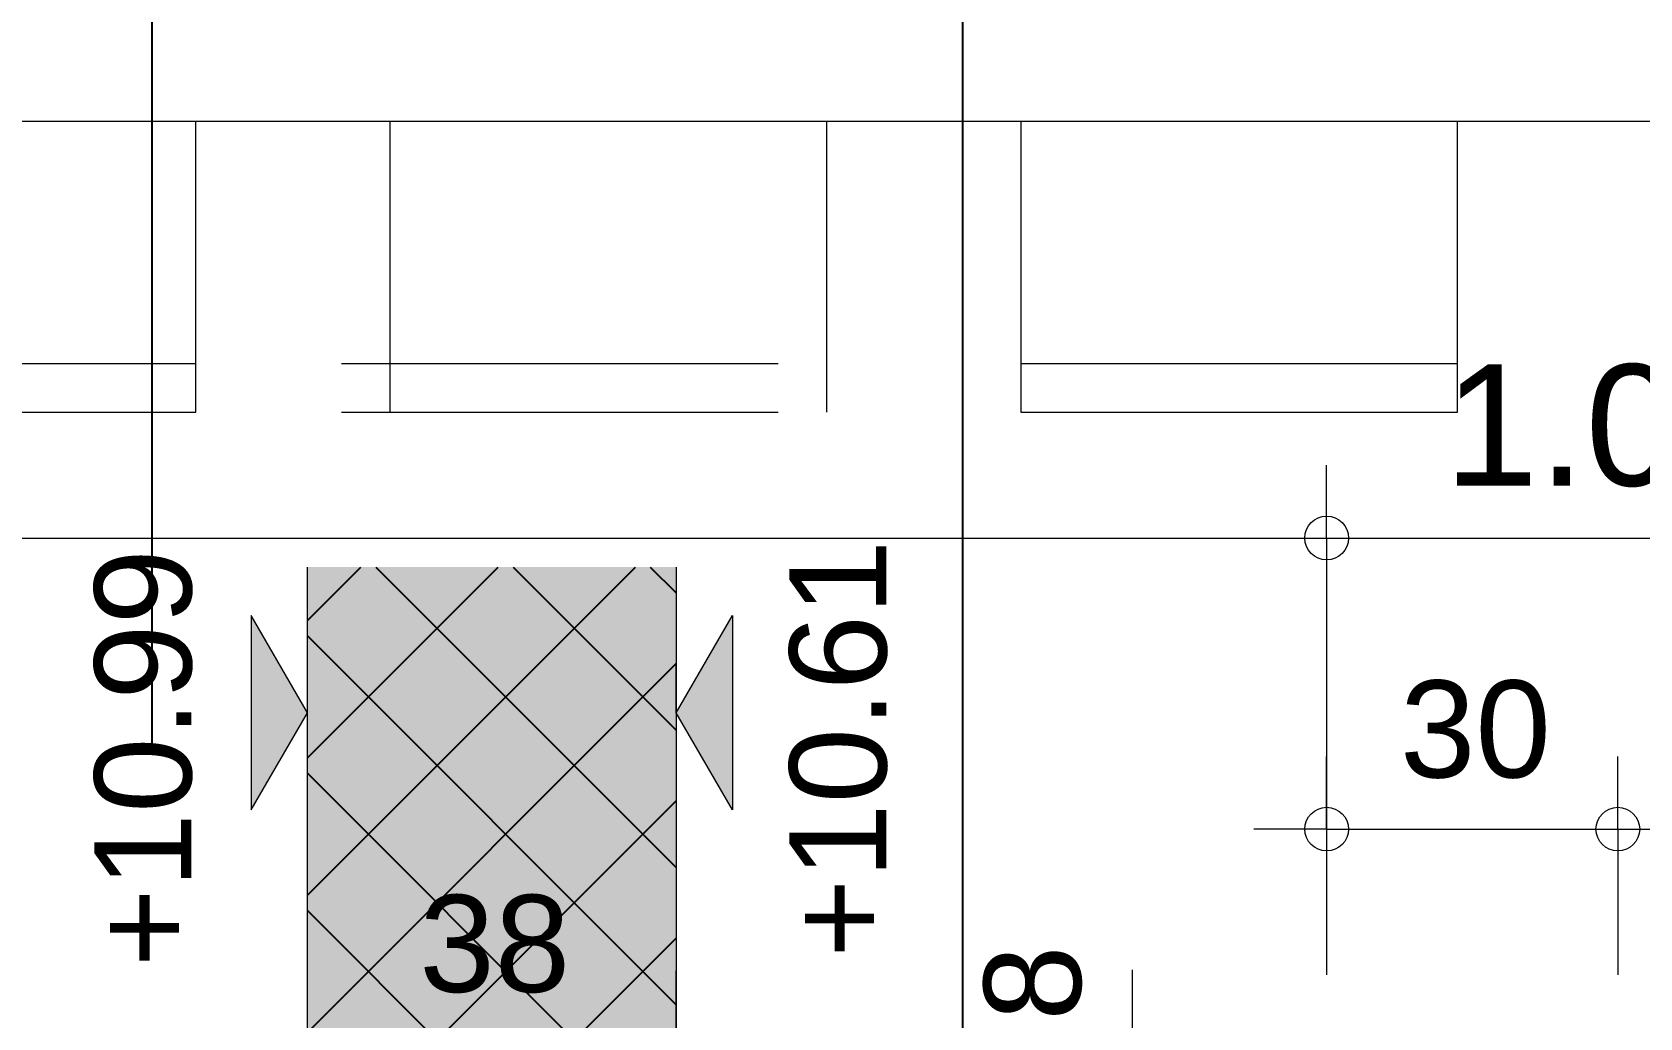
# Model space of a CAD drawing. Header units: metres. Extents: x 0.003 to 0.843, y 0.003 to 0.597.
# Drawn here: x 0.42919 to 0.46231, y 0.20831 to 0.22862 of the extents above; entities that cross this region are included whole.
import ezdxf

# ---------------------------------------------------------------- set-up
doc = ezdxf.new("R2010")
doc.units = ezdxf.units.M
for name, pattern in [('AUSGEZOGEN', [0]), ('LINIE_23', [0.0079, 0.004, -0.0013, 0, -0.0013, 0, -0.0013]), ('RAND', [44.45, 12.7, -6.35, 12.7, -6.35, 0, -6.35]), ('STRICHPUNKT', [25.4, 12.7, -6.35, 0, -6.35])]:
    doc.linetypes.add(name, pattern=pattern)
for name, color, linetype, lineweight in [('Bauachsen grob', 7, 'RAND', 13), ('Bodenplatte', 7, 'AUSGEZOGEN', 18), ('Schnittbegrenzung', 7, 'AUSGEZOGEN', 13), ('Vorhangbrett', 7, 'AUSGEZOGEN', 13), ('Werkplan- Ausfuehrungsmasse', 7, 'AUSGEZOGEN', 13)]:
    doc.layers.add(name, color=color, linetype=linetype, lineweight=lineweight)
doc.layers.add('Moebel', color=7, linetype='AUSGEZOGEN', lineweight=13, true_color=0xababab)
doc.styles.add('ARIAL', font='ARIAL.TTF')

msp = doc.modelspace()

# ---------------------------------------------------------------- hatches: boundary and pattern name
at = {"layer": 'Bodenplatte', "linetype": 'AUSGEZOGEN', "lineweight": 25, "true_color": 0xe0ffe0}
msp.add_hatch(color=254, dxfattribs=at).paths.add_polyline_path([(0.43486, 0.217597), (0.43486, 0.202597), (0.43686, 0.202597), (0.43716, 0.182597), (0.44246, 0.182597), (0.44246, 0.217597)])
at = {"layer": 'Bodenplatte', "linetype": 'AUSGEZOGEN', "lineweight": 13}
msp.add_hatch(color=7, dxfattribs=at).paths.add_polyline_path([(0.4337, 0.216597), (0.4337, 0.212597), (0.43486, 0.214597)])
msp.add_hatch(color=7, dxfattribs=at).paths.add_polyline_path([(0.44362, 0.216597), (0.44362, 0.212597), (0.44246, 0.214597)], flags=16)

# ---------------------------------------------------------------- linework, layer by layer
at = {"layer": 'Bauachsen grob', "color": 32, "linetype": 'LINIE_23', "lineweight": 25, "true_color": 0xc36e14}
msp.add_line((0.43166, 0.013897), (0.43166, 0.581), dxfattribs=at)
at = {"layer": 'Bodenplatte', "color": 7, "linetype": 'AUSGEZOGEN', "lineweight": 13}
for p, q in [((0.43486, 0.202597), (0.43486, 0.217597)), ((0.44246, 0.217597), (0.44246, 0.182597)), ((0.43486, 0.214597), (0.4337, 0.216597)), ((0.4337, 0.216597), (0.4337, 0.212597)), ((0.44246, 0.214597), (0.44362, 0.216597)), ((0.44362, 0.216597), (0.44362, 0.212597)), ((0.43486, 0.214597), (0.43486, 0.215597)), ((0.44246, 0.214597), (0.44246, 0.215597)), ((0.4337, 0.212597), (0.43486, 0.214597)), ((0.43486, 0.214597), (0.43486, 0.214597)), ((0.43486, 0.214597), (0.43486, 0.214597)), ((0.43486, 0.214597), (0.43486, 0.214597)), ((0.43486, 0.214597), (0.43486, 0.214597)), ((0.44362, 0.212597), (0.44246, 0.214597)), ((0.44246, 0.214597), (0.44246, 0.214597)), ((0.44246, 0.214597), (0.44246, 0.214597)), ((0.44246, 0.214597), (0.44246, 0.214597)), ((0.44246, 0.214597), (0.44246, 0.214597))]:
    msp.add_line(p, q, dxfattribs=at)
at = {"layer": 'Bodenplatte', "color": 7, "linetype": 'AUSGEZOGEN', "lineweight": 25}
for p, q in [((0.43486, 0.210837), (0.44162, 0.217597)), ((0.43486, 0.213666), (0.438792, 0.217597)), ((0.43486, 0.216494), (0.435963, 0.217597)), ((0.436269, 0.217597), (0.44246, 0.211407)), ((0.439098, 0.217597), (0.44246, 0.214235)), ((0.441926, 0.217597), (0.44246, 0.217064)), ((0.43486, 0.216178), (0.44246, 0.208578)), ((0.43486, 0.208009), (0.44246, 0.215609)), ((0.43486, 0.21335), (0.44246, 0.20575)), ((0.43486, 0.20518), (0.44246, 0.21278)), ((0.43486, 0.210522), (0.44246, 0.202922)), ((0.435106, 0.202597), (0.44246, 0.209952))]:
    msp.add_line(p, q, dxfattribs=at)
at = {"layer": 'Bodenplatte', "color": 92, "linetype": 'AUSGEZOGEN', "lineweight": 13, "true_color": 0x00c600}
for p, q in [((0.43486, 0.207777), (0.43486, 0.209277)), ((0.44246, 0.207777), (0.44246, 0.209277))]:
    msp.add_line(p, q, dxfattribs=at)
at = {"layer": 'Moebel', "color": 253, "linetype": 'AUSGEZOGEN', "lineweight": 13, "true_color": 0xababab}
for p, q in [((0.41956, 0.226787), (0.47556, 0.226787)), ((0.43256, 0.220787), (0.43256, 0.226787)), ((0.43656, 0.226787), (0.43656, 0.220787)), ((0.44556, 0.220787), (0.44556, 0.226787)), ((0.44956, 0.226787), (0.44956, 0.220787)), ((0.45856, 0.220787), (0.45856, 0.226787)), ((0.43256, 0.221787), (0.42356, 0.221787)), ((0.44456, 0.221787), (0.43556, 0.221787)), ((0.45856, 0.221787), (0.44956, 0.221787)), ((0.42356, 0.220787), (0.43256, 0.220787)), ((0.43556, 0.220787), (0.44456, 0.220787)), ((0.44956, 0.220787), (0.45856, 0.220787))]:
    msp.add_line(p, q, dxfattribs=at)
at = {"layer": 'Schnittbegrenzung', "color": 14, "linetype": 'STRICHPUNKT', "lineweight": 25, "true_color": 0xb20000}
msp.add_line((0.44836, 0.256097), (0.44836, 0.010297), dxfattribs=at)
at = {"layer": 'Vorhangbrett', "color": 191, "linetype": 'AUSGEZOGEN', "lineweight": 13, "true_color": 0xbe96ea}
for p, q in [((0.45586, 0.212197), (0.45586, 0.213697)), ((0.46186, 0.212197), (0.46186, 0.213697)), ((0.45586, 0.212197), (0.45436, 0.212197)), ((0.45586, 0.212197), (0.45586, 0.210697)), ((0.45586, 0.212197), (0.45586, 0.209197)), ((0.45586, 0.212197), (0.46186, 0.212197)), ((0.46186, 0.212197), (0.46186, 0.210697)), ((0.46186, 0.212197), (0.46186, 0.209197)), ((0.46186, 0.212197), (0.46336, 0.212197)), ((0.45186, 0.207797), (0.45186, 0.209297))]:
    msp.add_line(p, q, dxfattribs=at)
for centre in [(0.45586, 0.212197), (0.46186, 0.212197)]:
    msp.add_circle(centre, 0.00045, dxfattribs=at)
at = {"layer": 'Werkplan- Ausfuehrungsmasse', "color": 7, "linetype": 'AUSGEZOGEN', "lineweight": 13}
for p, q in [((0.45586, 0.218197), (0.45586, 0.219697)), ((0.38996, 0.218197), (0.45586, 0.218197)), ((0.45586, 0.218197), (0.45586, 0.216697)), ((0.45586, 0.218197), (0.47586, 0.218197))]:
    msp.add_line(p, q, dxfattribs=at)
msp.add_lwpolyline([(0.45586, 0.218197), (0.45586, 0.216526), (0.45586, 0.216526), (0.45586, 0.215812), (0.45586, 0.215812), (0.45586, 0.209755)], dxfattribs=at)
msp.add_circle((0.45586, 0.218197), 0.00045, dxfattribs=at)

# ---------------------------------------------------------------- texts
at = {"layer": 'Bodenplatte', "color": 7, "linetype": 'AUSGEZOGEN', "lineweight": 18, "char_height": 0.002, "width": 0.001, "attachment_point": 7, "rotation": 90, "style": 'ARIAL'}
for s, insert in [('+10.61', (0.44682, 0.209542)), ('+10.99', (0.4325, 0.209347))]:
    msp.add_mtext(s, dxfattribs=dict(at, insert=insert))
at = {"layer": 'Bodenplatte', "color": 92, "linetype": 'AUSGEZOGEN', "lineweight": 18, "true_color": 0x00c600, "insert": (0.437167, 0.208813), "char_height": 0.002, "width": 0.001, "attachment_point": 7, "style": 'ARIAL'}
msp.add_mtext('38', dxfattribs=at)
at = {"layer": 'Vorhangbrett', "color": 191, "linetype": 'AUSGEZOGEN', "lineweight": 18, "true_color": 0xbe96ea, "insert": (0.457373, 0.213233), "char_height": 0.002, "width": 0.001, "attachment_point": 7, "style": 'ARIAL'}
msp.add_mtext('30', dxfattribs=at)
at = {"layer": 'Vorhangbrett', "color": 191, "linetype": 'AUSGEZOGEN', "lineweight": 18, "true_color": 0xbe96ea, "insert": (0.450826, 0.208247), "char_height": 0.002, "width": 0.001, "attachment_point": 7, "rotation": 90, "style": 'ARIAL'}
msp.add_mtext('8', dxfattribs=at)
at = {"layer": 'Werkplan- Ausfuehrungsmasse', "color": 7, "linetype": 'AUSGEZOGEN', "lineweight": 25, "insert": (0.45828, 0.21924), "char_height": 0.0025, "width": 0.00125, "attachment_point": 7, "style": 'ARIAL'}
msp.add_mtext('1.00', dxfattribs=at)

doc.saveas('drawing.dxf')
